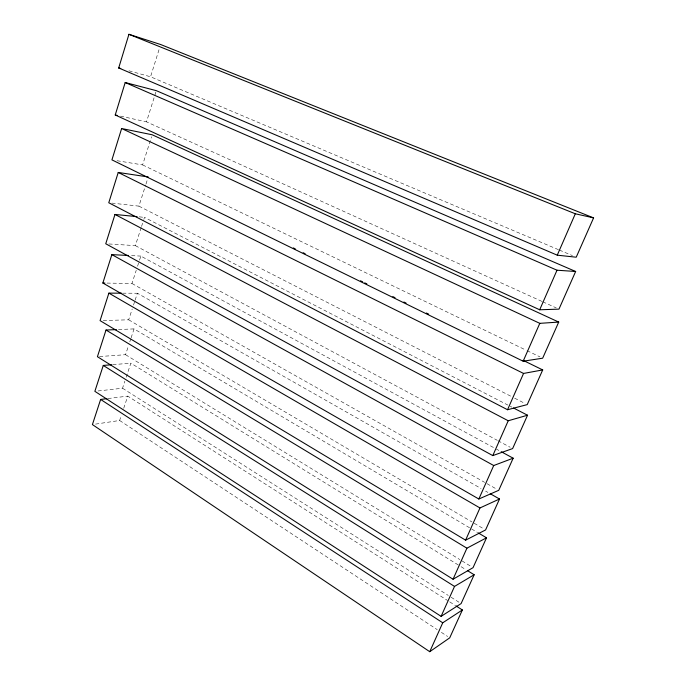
<?xml version="1.0" encoding="UTF-8"?>
<svg xmlns="http://www.w3.org/2000/svg" width="686" height="686" viewBox="0 0 686 686"><rect width="100%" height="100%" fill="white"/><g stroke="black" fill="none" stroke-linecap="round" stroke-linejoin="round"><path stroke-width="0.51" stroke-dasharray="3.43 2.57" d="M558.49 249.687L150.543 76.772L159.692 47.54M541.88 301.386L146.487 121.834L156.005 91.675M117.04 160.713L142.611 164.914L151.563 136.78M111.887 203.099L138.906 206.134L145.672 185.014M145.998 184.011L147.61 178.977M108.92 243.959L135.356 245.622L141.222 227.46M141.548 226.449L143.503 220.395M143.828 219.391L144.48 217.368L507.829 405.049M107.007 283.086L131.952 283.481L136.24 270.293M137.56 266.237L139.207 261.169M139.541 260.148L140.862 256.092L494.1 447.847M103.252 320.542L128.685 319.805L132.226 308.983M133.521 305.047L134.808 301.111M135.133 300.125L137.389 293.239L481.049 488.518M99.504 356.557L125.547 354.696L128.488 345.77M129.8 341.8L130.786 338.824M131.112 337.829L134.053 328.903L470.853 528.52M98.055 390.969L122.528 388.225L124.861 381.21M126.19 377.197L130.855 363.168L458.96 565.384M95.551 424.111L119.63 420.475L121.328 415.399M123.703 408.299L127.768 396.122L447.624 600.542M107.942 398.549L127.768 396.122M112.821 364.652L130.855 363.168M118.481 329.529L134.053 328.903M122.605 293.179L137.389 293.239M131.541 255.629L140.862 256.092M139.207 216.853L144.48 217.368M120.444 116.123L146.487 121.834M128.977 70.795L150.543 76.772M559.416 250.081L572.467 255.612M542.772 301.789L556.252 307.903M142.611 164.914L526.188 350.237M527.045 350.649L540.045 356.926M138.906 206.134L512.159 396.902M514.654 398.18L524.704 403.317M510.273 406.309L511.902 407.15M135.356 245.622L497.247 440.309M498.045 440.746L510.178 447.272M496.458 449.133L498.825 450.419M131.952 283.481L484.65 482.361M486.983 483.673L496.39 488.981M485.628 491.116L487.926 492.428M128.685 319.805L471.917 521.917M474.18 523.247L483.287 528.606M471.591 528.957L477.533 532.482M125.547 354.696L459.8 559.562M461.995 560.899L470.819 566.31M461.112 566.713L465.442 569.38M122.528 388.225L448.258 595.431M451.096 597.232L458.951 602.231M449.716 601.879L455.315 605.464M119.63 420.475L437.248 629.645M441.381 632.363L447.624 636.479"/><path stroke-width="1.03" d="M118.704 67.948L128.934 34.3L160.635 44.513L593.587 217.891L576.223 257.207L557.255 255.175L118.704 67.948L120.753 68.514M115.239 114.982L125.195 82.526L156.322 90.663L575.648 271.485L558.961 309.137L539.693 309.78L115.239 114.982L117.323 115.437M121.636 128.522L111.929 159.872L523.152 361.213L542.66 358.195L558.721 322.077L152.198 134.773L121.636 128.522L539.796 323.346L558.721 322.077M148.253 176.971L118.232 172.452L108.765 202.756L507.546 409.739L527.234 404.611L542.703 369.925L523.144 360.356M137.106 216.639L114.974 214.452L105.747 243.762L492.797 455.598L512.622 448.584L527.543 415.227L513.54 407.999M501.2 451.705L513.162 458.197L498.748 490.31L478.837 499.014L102.849 283.018L111.861 254.635L128.428 255.466M121.551 293.179L108.877 293.128L100.079 320.628L465.605 540.165L485.577 529.952L499.511 499.005L490.233 493.731M116.397 329.614L106.013 330.035L97.421 356.703L453.043 579.233L473.04 567.674L486.52 537.807L478.279 532.928M111.758 364.738L103.269 365.441L94.865 391.32L441.098 616.362L461.103 603.594L474.155 574.757L467.612 570.718M106.896 398.677L100.636 399.441L92.413 424.583L429.736 651.7L449.716 637.851L462.373 609.974L456.018 605.91M557.255 255.175L575.314 213.775L593.587 217.891M539.693 309.78L557.015 270.215L575.648 271.485M523.152 361.213L539.796 323.346M507.546 409.739L523.555 373.441L542.703 369.925M492.797 455.598L508.223 420.767L527.543 415.227M478.837 499.014L493.714 465.528L513.162 458.197M465.605 540.165L479.96 507.949L499.511 499.005M453.043 579.233L466.917 548.191L486.52 537.807M441.098 616.362L454.526 586.419L474.155 574.757M429.736 651.7L442.736 622.794L462.373 609.974M102.849 283.018L104.932 283.052M128.934 34.3L575.314 213.775M125.195 82.526L557.015 270.215M293.308 247.92L295.272 248.881M303.161 252.74L305.141 253.717M360.502 280.797L362.62 281.835M364.746 282.872L366.873 283.91M392.838 296.609L395.033 297.69M403.882 302.012L406.112 303.101M426.383 313.022L428.664 314.137M118.232 172.452L523.555 373.441M114.974 214.452L508.223 420.767M111.861 254.635L493.714 465.528M108.877 293.128L479.96 507.949M106.013 330.035L466.917 548.191M103.269 365.441L454.526 586.419M100.636 399.441L442.736 622.794"/></g></svg>
